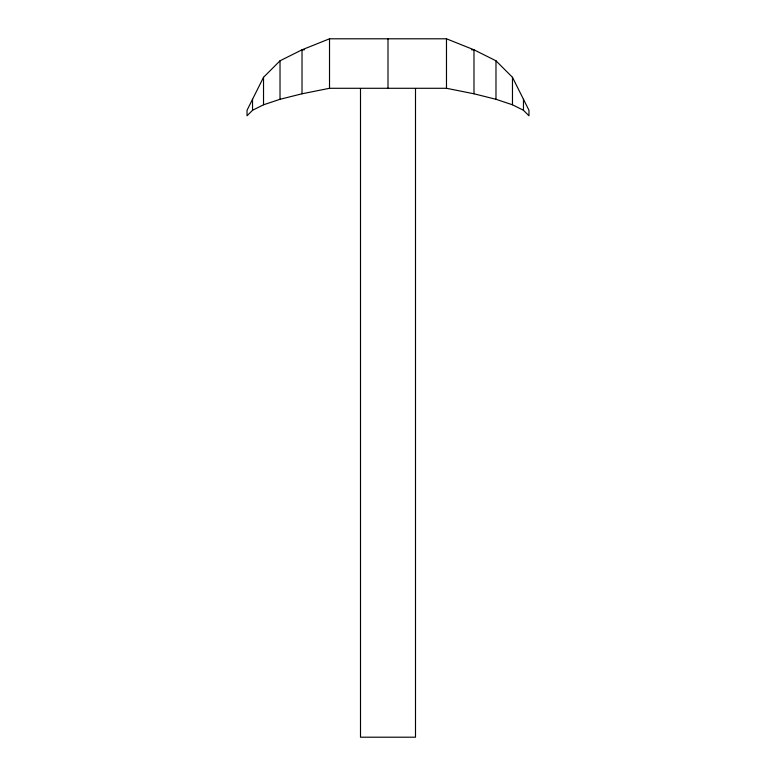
<?xml version="1.0" encoding="UTF-8"?>
<svg xmlns="http://www.w3.org/2000/svg" width="776" height="776" viewBox="0 0 776 776"><rect width="100%" height="100%" fill="white"/><g stroke="black" fill="none" stroke-linecap="round" stroke-linejoin="round"><path stroke-width="1.16" d="M263.53 77.299L247.03 110.289L247.03 115.789L252.53 110.289L263.53 104.789L280.02 99.289L302.019 93.789L329.519 88.289L446.481 88.289L473.981 93.789L495.98 99.289L512.47 104.789L523.47 110.289L528.97 115.789L528.97 110.289L512.47 77.299L495.98 60.8L473.981 49.8L446.481 38.8L329.519 38.8L302.019 49.8L280.02 60.8L263.53 77.299L263.53 104.789M304.415 49.8L302.019 49.8L302.019 93.789M471.585 49.8L473.981 49.8L473.981 93.789M523.47 99.289L523.47 110.289M512.47 77.299L512.47 104.789M495.98 60.8L495.98 99.289M446.481 38.8L446.481 88.289M415.5 88.513L415.5 737.2L360.5 737.2L360.5 88.513M388 38.8L388 88.289M329.519 38.8L329.519 88.289M280.02 60.8L280.02 99.289M252.53 99.289L252.53 110.289"/></g></svg>
